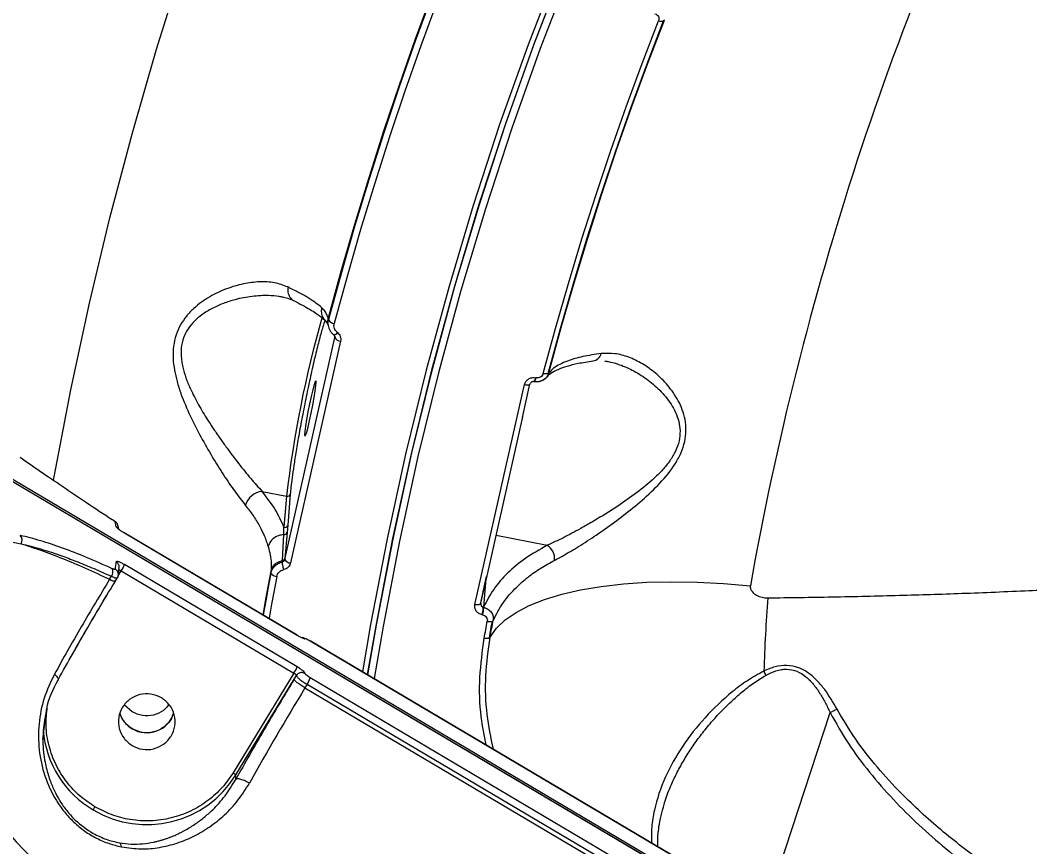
# Model space of a CAD drawing. Header units: millimetres. Extents: x -5609 to 5139, y -3980 to 3221.
# Drawn here: x 1933.6 to 2094, y 399.1 to 530.4 of the extents above; entities that cross this region are included whole.
import ezdxf

# ---------------------------------------------------------------- set-up
doc = ezdxf.new("R2010")
doc.units = ezdxf.units.MM
for name, color, linetype in [('DIKOM_ОБЪЕКТ', 7, 'Continuous'), ('DIKOM_РАЗМЕР_ЗОНА', 7, 'Continuous'), ('DIKOM_РАЗМЕР_ОБЪЕКТА', 7, 'Continuous')]:
    doc.layers.add(name, color=color, linetype=linetype)
doc.styles.add('style1', font='arial.ttf', dxfattribs={"width": 0.8})
doc.dimstyles.new('1-50', dxfattribs={"dimtxt": 300, "dimasz": 200, "dimexe": 100, "dimexo": 0, "dimgap": 100, "dimtad": 1, "dimtxsty": 'style1', "dimcen": 200, "dimclrd": 7, "dimclre": 7, "dimclrt": 7, "dimadec": 1, "dimazin": 2, "dimtfac": 1, "dimtmove": 0, "dimatfit": 2, "dimfxl": 0, "dimlwd": 25, "dimlwe": 18, "dimarcsym": 0})

# ---------------------------------------------------------------- blocks, each defined once
blk = doc.blocks.new('A$Cc336a1e3')
at = {"color": 7, "linetype": 'Continuous', "lineweight": 15}
for p, q in [((4856.13, 1803.27), (4856.01, 1803.16)), ((4802.36, 1755.45), (4802.71, 1754.89)), ((4802.71, 1754.89), (4802.73, 1754.76)), ((4802.77, 1755.72), (4802.74, 1755.85)), ((4803.77, 1752.88), (4803.77, 1752.9)), ((4795.83, 1717.63), (4803.77, 1752.88)), ((4804.69, 1752.29), (4796.76, 1717.07)), ((4835.67, 1746.48), (4835.7, 1746.47)), ((4837.79, 1747.26), (4837.67, 1747.16)), ((4826.03, 1710.49), (4833.89, 1745.39)), ((4833.57, 1740.16), (4834.77, 1745.47)), ((4835.47, 1745.91), (4835.49, 1745.9)), ((5145.92, 1497.55), (4731.05, 1743.04)), ((5145.92, 1497.22), (4731.05, 1742.71)), ((5145.92, 1497.21), (4731.05, 1742.7)), ((4827.97, 1715.04), (4833.66, 1740.28)), ((4792.23, 1728.44), (4796.11, 1727.67)), ((4796.11, 1727.67), (4795.7, 1722.74)), ((4796.7, 1728), (4796.29, 1723.07)), ((4769.45, 1722.43), (4769.36, 1722.95)), ((4795.69, 1721.57), (4795.7, 1722.74)), ((4796.29, 1723.07), (4796.19, 1721.9)), ((4797.77, 1705.62), (4770.34, 1721.85)), ((4770.35, 1721.84), (4797.78, 1705.61)), ((4795.48, 1717.48), (4795.69, 1721.57)), ((4796.19, 1721.9), (4795.84, 1717.8)), ((4795.84, 1717.8), (4795.83, 1717.63)), ((4769.4, 1715.28), (4769.53, 1716.48)), ((4797.79, 1700.58), (4770.36, 1716.81)), ((4795.46, 1717.23), (4795.48, 1717.48)), ((4768.01, 1714.48), (4768.3, 1714.95)), ((4768.95, 1714.21), (4769.31, 1714.8)), ((4769.39, 1715.11), (4769.4, 1715.28)), ((4769.85, 1715.8), (4797.27, 1699.57)), ((4793.65, 1715.77), (4793.63, 1715.45)), ((4826.9, 1710.54), (4827.89, 1714.92)), ((4826.95, 1710.61), (4826.99, 1710.67)), ((4827.37, 1710.04), (4827.39, 1710.04)), ((4827.22, 1708.84), (4827.19, 1708.84)), ((4828.94, 1707.95), (4828.82, 1707.85)), ((4797.77, 1705.62), (4797.78, 1705.61)), ((4871.01, 1662.61), (4799.86, 1704.71)), ((4799.87, 1704.7), (4871.01, 1662.6)), ((4797.27, 1699.57), (4787.62, 1683.74)), ((4788.05, 1683.4), (4797.31, 1698.59)), ((4797.31, 1698.59), (4797.67, 1699.19)), ((4871.03, 1656.7), (4799.88, 1698.8)), ((4799.37, 1697.79), (4799.03, 1697.23)), ((4799.03, 1697.23), (4870.17, 1655.14)), ((4870.51, 1655.69), (4799.37, 1697.79)), ((4771.57, 1693.42), (4770.37, 1694.49)), ((4757.41, 1689.02), (4757.93, 1693.24)), ((4874.34, 1668.57), (4882.44, 1693.32)), ((4788.05, 1682.7), (4788.05, 1683.4))]:
    blk.add_line(p, q, dxfattribs=at)
at = {"color": 8, "linetype": 'Continuous', "lineweight": 15}
for p, q in [((4803.77, 1752.9), (4803.72, 1753.17)), ((4846.66, 1749.14), (4847.01, 1749.1)), ((4770.35, 1721.84), (4770.34, 1721.85)), ((4829.42, 1721.47), (4837.53, 1719.87)), ((4769.38, 1715.04), (4769.85, 1715.8)), ((4826.99, 1710.67), (4827.97, 1715.04)), ((4827.73, 1713.99), (4827.37, 1710.04)), ((4799.87, 1704.7), (4799.86, 1704.71))]:
    blk.add_line(p, q, dxfattribs=at)
at = {"color": 8, "linetype": 'Continuous', "lineweight": 15, "flags": 128}
for points in [[(4888.48, 1904.28), (4881.34, 1893.52), (4874.47, 1882.53), (4867.89, 1871.3), (4861.58, 1859.84), (4855.57, 1848.16), (4849.85, 1836.26), (4844.42, 1824.16), (4839.3, 1811.86), (4834.48, 1799.37), (4829.96, 1786.7), (4825.76, 1773.85), (4821.86, 1760.84), (4818.28, 1747.67), (4815.02, 1734.36), (4812.08, 1720.9), (4809.46, 1707.32), (4808.16, 1699.8)], [(4889.28, 1904.15), (4882.14, 1893.41), (4875.28, 1882.42), (4868.7, 1871.2), (4862.4, 1859.75), (4856.39, 1848.08), (4850.68, 1836.19), (4845.26, 1824.1), (4840.14, 1811.81), (4835.32, 1799.33), (4830.81, 1786.67), (4826.61, 1773.84), (4822.71, 1760.84), (4819.14, 1747.68), (4815.88, 1734.38), (4812.94, 1720.94), (4810.32, 1707.36), (4808.93, 1699.34)], [(4890.22, 1903.37), (4883.1, 1892.65), (4876.25, 1881.69), (4869.69, 1870.49), (4863.4, 1859.06), (4857.41, 1847.42), (4851.7, 1835.56), (4846.3, 1823.49), (4841.19, 1811.23), (4836.38, 1798.77), (4831.88, 1786.14), (4827.69, 1773.33), (4823.8, 1760.36), (4820.24, 1747.24), (4816.98, 1733.96), (4814.05, 1720.55), (4811.44, 1707), (4810, 1698.71)], [(4759.09, 1730.17), (4759.19, 1730.75), (4761.85, 1744.59), (4764.81, 1758.31), (4768.06, 1771.9), (4771.62, 1785.36), (4775.46, 1798.67), (4779.6, 1811.83), (4784.03, 1824.84), (4788.74, 1837.67), (4793.75, 1850.34), (4799.03, 1862.83), (4804.59, 1875.13), (4810.43, 1887.24), (4816.54, 1899.15)], [(4803.77, 1753.03), (4803.77, 1752.97), (4803.77, 1752.9)], [(4792.38, 1708.81), (4792.43, 1709.11), (4792.83, 1711.34), (4793.24, 1713.56), (4793.65, 1715.77)], [(4793.63, 1715.45), (4793.21, 1713.24), (4792.81, 1711.04), (4792.41, 1708.83), (4792.41, 1708.79)], [(4794.56, 1714.92), (4794.15, 1712.72), (4793.74, 1710.52), (4793.35, 1708.32), (4793.34, 1708.25)]]:
    blk.add_lwpolyline(points, dxfattribs=at)
at = {"color": 7, "linetype": 'Continuous', "lineweight": 15, "flags": 128}
for points in [[(4809.04, 1699.28), (4810.46, 1707.52), (4813.08, 1721.1), (4816.02, 1734.55), (4819.28, 1747.85), (4822.86, 1761.01), (4826.75, 1774.01), (4830.95, 1786.85), (4835.46, 1799.51), (4840.28, 1812), (4845.4, 1824.29), (4850.82, 1836.38), (4856.54, 1848.27), (4862.55, 1859.95), (4868.85, 1871.4), (4875.43, 1882.62), (4882.29, 1893.61), (4889.32, 1904.19)], [(4802.74, 1755.85), (4804.8, 1763.39), (4806.96, 1770.87), (4809.22, 1778.31), (4811.58, 1785.69), (4814.04, 1793.02), (4816.59, 1800.29), (4819.25, 1807.51), (4822, 1814.67)], [(4821.93, 1814.24), (4819.19, 1807.12), (4816.55, 1799.94), (4814.01, 1792.7), (4811.56, 1785.41), (4809.21, 1778.06), (4806.97, 1770.67), (4804.82, 1763.22), (4802.77, 1755.72)], [(4822.8, 1813.5), (4820.07, 1806.39), (4817.43, 1799.22), (4814.89, 1792), (4812.45, 1784.73), (4810.11, 1777.4), (4807.87, 1770.02), (4805.72, 1762.58), (4803.68, 1755.1)], [(4836.86, 1747.14), (4838.82, 1754.32), (4840.88, 1761.46), (4843.03, 1768.55), (4845.28, 1775.58), (4847.62, 1782.57), (4850.06, 1789.5), (4852.59, 1796.37), (4855.21, 1803.19)], [(4837.67, 1747.16), (4839.63, 1754.33), (4841.68, 1761.46), (4843.83, 1768.54), (4846.08, 1775.58), (4848.42, 1782.55), (4850.86, 1789.48), (4853.39, 1796.35), (4856.01, 1803.16)], [(4837.79, 1747.26), (4839.75, 1754.44), (4841.81, 1761.57), (4843.96, 1768.65), (4846.2, 1775.68), (4848.54, 1782.66), (4850.98, 1789.59), (4853.51, 1796.46), (4856.13, 1803.27)], [(4803.6, 1753.3), (4803.63, 1753.28), (4803.64, 1753.27)], [(4799.78, 1739.68), (4800.04, 1740.88), (4800.29, 1742.14), (4800.51, 1743.35), (4800.68, 1744.42), (4800.78, 1745.27), (4800.82, 1745.82), (4800.77, 1746.02), (4800.66, 1745.87), (4800.49, 1745.38), (4800.27, 1744.57), (4800.01, 1743.53), (4799.75, 1742.34), (4799.5, 1741.08), (4799.29, 1739.87), (4799.12, 1738.79), (4799.01, 1737.95), (4798.98, 1737.4), (4799.02, 1737.2), (4799.13, 1737.35), (4799.31, 1737.84), (4799.53, 1738.64), (4799.78, 1739.68)], [(4770.34, 1721.85), (4770.33, 1721.85), (4770.33, 1721.85)], [(4828.45, 1705.28), (4829.46, 1706.69), (4830.85, 1708.01), (4832.59, 1709.22), (4834.67, 1710.31), (4837.09, 1711.28), (4839.81, 1712.11), (4842.82, 1712.8), (4846.1, 1713.35), (4849.62, 1713.75), (4853.35, 1714), (4857.26, 1714.09), (4861.32, 1714.03), (4865.51, 1713.82), (4869.78, 1713.45)], [(4827.51, 1705.13), (4827.57, 1705.46), (4827.63, 1705.8), (4827.69, 1706.13), (4827.75, 1706.47), (4827.81, 1706.8), (4827.88, 1707.13), (4827.94, 1707.47), (4828, 1707.8)], [(4828.33, 1705.18), (4828.39, 1705.51), (4828.45, 1705.85), (4828.51, 1706.18), (4828.57, 1706.51), (4828.63, 1706.85), (4828.69, 1707.18), (4828.76, 1707.51), (4828.82, 1707.85)], [(4828.45, 1705.28), (4828.51, 1705.61), (4828.57, 1705.95), (4828.63, 1706.28), (4828.69, 1706.61), (4828.75, 1706.95), (4828.81, 1707.28), (4828.88, 1707.61), (4828.94, 1707.95)], [(4799.86, 1704.71), (4799.86, 1704.71), (4799.85, 1704.71)], [(4759.24, 1699.4), (4759.41, 1699.25), (4759.56, 1699.09), (4759.68, 1698.95), (4759.76, 1698.81), (4759.81, 1698.68), (4759.83, 1698.57), (4759.82, 1698.47), (4759.76, 1698.39)]]:
    blk.add_lwpolyline(points, dxfattribs=at)
at = {"color": 7, "linetype": 'Continuous', "lineweight": 15}
for centre, radius, start, end in [((5359.51, 1626.26), 497.43, 153.8371, 169.9056), ((4855.65, 1804.33), 1.22, 248.7057, 286.9845), ((4803.75, 1756.19), 1.09, 205.5586, 266.2808), ((4804.72, 1753.36), 1.06, 206.7044, 268.5486), ((4792.57, 1725.3), 3.15, 96.1386, 162.7338), ((4796.23, 1728.15), 0.491, 255.7353, 342.5258), ((4757.47, 1721.19), 11.68, 8.0046, 11.7893), ((4768.4, 1722.73), 0.986, 5.2435, 59.4883), ((4795.82, 1723.22), 0.498, 256.1728, 337.5216), ((4795.96, 1723.14), 0.342, 341.0148, 347.1201), ((4753.02, 1720.68), 1.09, 328.5836, 44.4548), ((4795.74, 1722.04), 0.476, 263.7101, 342.5679), ((4784.68, 1701.35), 42.54, 153.0618, 232.322), ((4836.13, 1717.7), 2.57, 355.4651, 57.2277), ((4795.4, 1717.93), 0.455, 279.6167, 344.523), ((4796.78, 1718.17), 1.1, 209.5713, 268.525), ((4767.34, 1715.66), 1.2, 323.2825, 24.8427), ((4725.53, 1721.35), 43.71, 353.0712, 354.6358), ((4765.89, 1718.45), 4.76, 326.19, 339.8772), ((4794.55, 1715.99), 1.07, 210.5208, 270.5094), ((5142.46, 1691.29), 270.67, 175.7121, 178.1768), ((4828.32, 1709.34), 1.58, 258.2925, 288.4781), ((4798.52, 1704.2), 1, 59.4159, 87.0122), ((4828.23, 1705.42), 0.258, 291.8242, 326.9262), ((4793.32, 1702.22), 4.76, 326.19, 339.8772), ((4795.38, 1700.46), 4.8, 326.2248, 339.7864), ((4854.84, 1691.77), 18.93, 23.1664, 25.4443), ((5172.56, 1469.31), 437.57, 148.6091, 150.9035), ((4773.83, 1694.57), 4.44, 199.47, 239.5037), ((4773.9, 1694.61), 4.51, 239.0595, 342.2385), ((4773.9, 1692.14), 16.63, 239.3049, 328.297), ((4778.58, 1702.26), 41, 221.8765, 239.4365)]:
    blk.add_arc(centre, radius, start, end, dxfattribs=at)
at = {"color": 8, "linetype": 'Continuous', "lineweight": 15}
for centre, radius, start, end in [((4970.85, 1707.74), 175.87, 164.0261, 173.4925), ((4803.29, 1754.31), 1.1, 288.6135, 324.5162), ((4844.53, 1750.76), 1.62, 279.0691, 344.3095), ((4834.62, 1746.53), 1.05, 323.693, 357.3235), ((4834.65, 1746.52), 1.05, 323.693, 357.3235), ((4768.43, 1715.24), 0.972, 2.4679, 59.9735), ((4768.82, 1715.49), 1.29, 231.4008, 275.7671), ((4773.6, 1691.82), 16.2, 184.7712, 239.6087)]:
    blk.add_arc(centre, radius, start, end, dxfattribs=at)
at = {"color": 7, "linetype": 'Continuous', "lineweight": 15}
for points, knots in [([(4854.63, 1804.29), (4854.74, 1804.24), (4854.97, 1804.14), (4855.2, 1803.86), (4855.3, 1803.52), (4855.24, 1803.3), (4855.21, 1803.19)], [0, 0, 0, 0, 0.250486, 0.500778, 0.750763, 1, 1, 1, 1]), ([(4796.31, 1760.9), (4795.62, 1761.16), (4794.25, 1761.67), (4791.83, 1761.78), (4789.26, 1761.46), (4786.57, 1760.68), (4783.87, 1759.43), (4781.71, 1757.89), (4780.2, 1756.31), (4779.23, 1754.9), (4778.51, 1753.31), (4778.11, 1751.51), (4778.04, 1749.61), (4778.27, 1747.71), (4778.71, 1745.82), (4779.5, 1743.37), (4780.77, 1740.4), (4782.49, 1737.06), (4784.29, 1733.92), (4786.11, 1731.02), (4787.9, 1728.37), (4789.01, 1726.95), (4789.56, 1726.24)], [0, 0, 0, 0, 0.061031, 0.122058, 0.183994, 0.245964, 0.308727, 0.372018, 0.405257, 0.43616, 0.468588, 0.501069, 0.533246, 0.565712, 0.59636, 0.629328, 0.692103, 0.754281, 0.816247, 0.877523, 0.938936, 1, 1, 1, 1]), ([(4801.72, 1757.59), (4801.41, 1757.86), (4800.82, 1758.36), (4799.56, 1759.19), (4798.11, 1760.02), (4796.9, 1760.61), (4796.31, 1760.9)], [0, 0, 0, 0, 0.264902, 0.499062, 0.757734, 1, 1, 1, 1]), ([(4795.62, 1759.27), (4795.93, 1759.2), (4796.53, 1759.06), (4797.03, 1758.84), (4797.27, 1758.73)], [0, 0, 0, 0, 0.499258, 1, 1, 1, 1]), ([(4797.27, 1758.73), (4798.18, 1758.25), (4799.87, 1757.37), (4801.48, 1756.27), (4802.07, 1755.73), (4802.33, 1755.48)], [0, 0, 0, 0, 0.39088, 0.724917, 1, 1, 1, 1]), ([(4802.74, 1755.85), (4802.7, 1756.02), (4802.6, 1756.36), (4802.27, 1756.99), (4801.9, 1757.39), (4801.72, 1757.59)], [0, 0, 0, 0, 0.327826, 0.671603, 1, 1, 1, 1]), ([(4872.55, 1711.53), (4875.96, 1711.57), (4882.96, 1711.66), (4893.23, 1711.91), (4903.65, 1712.24), (4913.52, 1712.65), (4923.82, 1713.16), (4933.89, 1713.76), (4944.23, 1714.47), (4953.5, 1715.2), (4961.83, 1715.92), (4969.16, 1716.61), (4976.3, 1717.34), (4983.36, 1718.11), (4990.48, 1718.95), (4997.88, 1719.87), (5005.61, 1720.91), (5013.66, 1722.06), (5021.49, 1723.26), (5031.39, 1724.88), (5043.08, 1726.97), (5056.45, 1729.62), (5069.31, 1732.46), (5081.7, 1735.47), (5094.59, 1738.94), (5107.77, 1742.9), (5120.97, 1747.39), (5133.25, 1752.09), (5140.58, 1755.4), (5144.23, 1757.05)], [0, 0, 0, 0, 0.030637, 0.062753, 0.092643, 0.125147, 0.152796, 0.18737, 0.218475, 0.249607, 0.274967, 0.297883, 0.320133, 0.344341, 0.367093, 0.39061, 0.418357, 0.445415, 0.473261, 0.5, 0.550099, 0.599907, 0.649621, 0.699396, 0.749371, 0.812175, 0.874747, 0.937631, 1, 1, 1, 1]), ([(4802.72, 1754.79), (4802.76, 1754.64), (4802.82, 1754.34), (4803.02, 1753.94), (4803.29, 1753.57), (4803.52, 1753.37), (4803.64, 1753.27)], [0, 0, 0, 0, 0.252571, 0.503022, 0.752799, 1, 1, 1, 1]), ([(4804.18, 1753.68), (4804.08, 1753.77), (4803.87, 1753.96), (4803.69, 1754.32), (4803.61, 1754.71), (4803.66, 1754.97), (4803.68, 1755.1)], [0, 0, 0, 0, 0.249829, 0.499681, 0.74953, 1, 1, 1, 1]), ([(4803.64, 1753.27), (4803.68, 1753.23), (4803.76, 1753.14), (4803.77, 1753.06), (4803.78, 1753.02)], [0, 0, 0, 0, 0.489296, 1, 1, 1, 1]), ([(4804.18, 1753.68), (4804.28, 1753.58), (4804.48, 1753.4), (4804.66, 1753.05), (4804.75, 1752.67), (4804.71, 1752.42), (4804.69, 1752.29)], [0, 0, 0, 0, 0.249732, 0.499733, 0.749731, 1, 1, 1, 1]), ([(4846.09, 1750.33), (4845.09, 1750.18), (4843.04, 1749.87), (4840.95, 1749.26), (4839.48, 1748.61), (4838.46, 1747.99), (4838.02, 1747.51), (4837.79, 1747.26)], [0, 0, 0, 0, 0.245041, 0.499065, 0.660423, 0.827402, 1, 1, 1, 1]), ([(4838.7, 1717.5), (4839.51, 1717.94), (4841.14, 1718.83), (4843.87, 1720.54), (4846.71, 1722.46), (4849.66, 1724.62), (4852.61, 1727), (4855.47, 1729.68), (4857.37, 1732), (4858.36, 1733.7), (4858.93, 1734.87), (4859.41, 1736.35), (4859.62, 1738.14), (4859.46, 1739.85), (4859, 1741.43), (4858.14, 1743.31), (4856.72, 1745.33), (4854.75, 1747.27), (4852.64, 1748.77), (4850.46, 1749.82), (4848.26, 1750.42), (4846.81, 1750.36), (4846.09, 1750.33)], [0, 0, 0, 0, 0.061684, 0.123294, 0.185446, 0.247397, 0.309955, 0.372872, 0.436185, 0.452882, 0.469036, 0.500338, 0.531602, 0.5644, 0.596087, 0.627824, 0.690398, 0.752903, 0.814686, 0.876292, 0.938244, 1, 1, 1, 1]), ([(4837.46, 1746.61), (4837.64, 1746.8), (4838.03, 1747.22), (4839.15, 1747.82), (4840.66, 1748.35), (4842.43, 1748.81), (4843.98, 1749.04), (4844.79, 1749.17)], [0, 0, 0, 0, 0.201775, 0.43635, 0.609376, 0.796712, 1, 1, 1, 1]), ([(4847.01, 1749.1), (4847.06, 1749.09), (4847.11, 1749.09), (4847.16, 1749.08), (4847.17, 1749.07)], [0, 0, 0, 0, 0.897049, 1, 1, 1, 1]), ([(4833.89, 1745.39), (4833.95, 1745.57), (4834.08, 1745.91), (4834.52, 1746.3), (4834.98, 1746.48), (4835.38, 1746.52), (4835.57, 1746.49), (4835.67, 1746.48)], [0, 0, 0, 0, 0.249634, 0.499129, 0.748862, 0.874493, 1, 1, 1, 1]), ([(4835.5, 1745.9), (4835.68, 1745.88), (4836.04, 1745.84), (4836.59, 1745.96), (4837.1, 1746.21), (4837.35, 1746.49), (4837.48, 1746.63)], [0, 0, 0, 0, 0.242021, 0.489698, 0.743788, 1, 1, 1, 1]), ([(4836.86, 1747.14), (4836.82, 1747.03), (4836.73, 1746.81), (4836.44, 1746.57), (4836.08, 1746.44), (4835.82, 1746.46), (4835.7, 1746.47)], [0, 0, 0, 0, 0.249828, 0.4997, 0.749808, 1, 1, 1, 1]), ([(4837.67, 1747.16), (4837.62, 1747.14), (4837.53, 1747.1), (4837.32, 1747.09), (4837.1, 1747.1), (4836.94, 1747.13), (4836.86, 1747.14)], [0, 0, 0, 0, 0.254318, 0.511188, 0.762284, 1, 1, 1, 1]), ([(4833.89, 1745.39), (4834.01, 1745.38), (4834.26, 1745.34), (4834.58, 1745.37), (4834.81, 1745.46), (4834.84, 1745.56), (4834.86, 1745.61)], [0, 0, 0, 0, 0.240527, 0.500028, 0.759454, 1, 1, 1, 1]), ([(4834.83, 1745.53), (4834.85, 1745.58), (4834.88, 1745.7), (4835.01, 1745.81), (4835.13, 1745.88), (4835.24, 1745.91), (4835.36, 1745.92), (4835.43, 1745.91), (4835.47, 1745.91)], [0, 0, 0, 0, 0.253382, 0.504089, 0.628349, 0.752395, 0.875961, 1, 1, 1, 1]), ([(4753.77, 1733.86), (4754.83, 1733.13), (4756.95, 1731.67), (4760.52, 1729.23), (4764.31, 1726.67), (4767.04, 1724.87), (4768.41, 1723.97)], [0, 0, 0, 0, 0.251733, 0.501318, 0.749817, 1, 1, 1, 1]), ([(4795.7, 1722.74), (4795.29, 1723.69), (4794.44, 1725.58), (4792.97, 1727.48), (4792.23, 1728.44)], [0, 0, 0, 0, 0.49865, 1, 1, 1, 1]), ([(4789.56, 1726.24), (4789.97, 1725.71), (4790.82, 1724.62), (4791.8, 1723.01), (4792.64, 1721.34), (4792.99, 1720.26), (4793.18, 1719.66)], [0, 0, 0, 0, 0.240303, 0.500626, 0.728488, 1, 1, 1, 1]), ([(4768.41, 1723.97), (4768.47, 1723.92), (4768.61, 1723.83), (4768.77, 1723.71), (4768.87, 1723.62), (4768.89, 1723.59), (4768.9, 1723.58)], [0, 0, 0, 0, 0.249329, 0.499209, 0.74942, 1, 1, 1, 1]), ([(4769.12, 1723.38), (4769.09, 1723.41), (4768.94, 1723.61), (4768.68, 1723.78), (4768.47, 1723.92)], [0, 0, 0, 0, 0.17247, 1, 1, 1, 1]), ([(4769.03, 1722.82), (4769.06, 1722.78), (4769.1, 1722.7), (4769.41, 1722.45), (4769.84, 1722.15), (4770.18, 1721.94), (4770.35, 1721.84)], [0, 0, 0, 0, 0.250532, 0.500249, 0.750048, 1, 1, 1, 1]), ([(4746.75, 1720.62), (4747.76, 1720.72), (4749.78, 1720.92), (4752.56, 1720.39), (4753.95, 1720.12)], [0, 0, 0, 0, 0.500002, 1, 1, 1, 1]), ([(4768.42, 1716.16), (4767.05, 1716.77), (4764.31, 1717.99), (4760.51, 1719.46), (4756.96, 1720.66), (4754.85, 1721.18), (4753.8, 1721.45)], [0, 0, 0, 0, 0.25174, 0.501318, 0.749828, 1, 1, 1, 1]), ([(4795.69, 1721.57), (4795.4, 1721.53), (4794.81, 1721.45), (4794.03, 1721), (4793.43, 1720.38), (4793.27, 1719.9), (4793.18, 1719.66)], [0, 0, 0, 0, 0.248068, 0.508035, 0.763654, 1, 1, 1, 1]), ([(4753.95, 1720.12), (4754.97, 1719.79), (4757, 1719.14), (4760.46, 1717.82), (4764.11, 1716.29), (4766.72, 1715.08), (4768.01, 1714.48)], [0, 0, 0, 0, 0.255952, 0.507936, 0.755959, 1, 1, 1, 1]), ([(4753.95, 1720.12), (4754.96, 1719.87), (4757.02, 1719.36), (4760.1, 1718.32), (4762.96, 1717.24), (4765.54, 1716.18), (4767.37, 1715.36), (4768.3, 1714.95)], [0, 0, 0, 0, 0.244476, 0.498626, 0.659752, 0.826874, 1, 1, 1, 1]), ([(4793.18, 1719.66), (4793.3, 1719.22), (4793.54, 1718.31), (4793.7, 1717.05), (4793.67, 1716.19), (4793.65, 1715.77)], [0, 0, 0, 0, 0.332985, 0.677099, 1, 1, 1, 1]), ([(4837.53, 1719.87), (4836.34, 1719.2), (4833.98, 1717.88), (4831.17, 1715.51), (4828.87, 1712.92), (4827.89, 1711), (4827.39, 1710.04)], [0, 0, 0, 0, 0.25039, 0.499207, 0.749695, 1, 1, 1, 1]), ([(4795.83, 1717.63), (4795.81, 1717.58), (4795.79, 1717.48), (4795.7, 1717.37), (4795.59, 1717.27), (4795.5, 1717.24), (4795.46, 1717.23)], [0, 0, 0, 0, 0.256152, 0.508548, 0.756009, 1, 1, 1, 1]), ([(4768.92, 1716.08), (4768.91, 1716.06), (4768.89, 1716.03), (4768.79, 1716.04), (4768.63, 1716.08), (4768.49, 1716.13), (4768.42, 1716.16)], [0, 0, 0, 0, 0.249675, 0.499663, 0.749804, 1, 1, 1, 1]), ([(4770.36, 1716.81), (4770.19, 1716.91), (4769.85, 1717.1), (4769.42, 1717.28), (4769.11, 1717.35), (4769.07, 1717.3), (4769.05, 1717.27)], [0, 0, 0, 0, 0.250483, 0.500191, 0.750007, 1, 1, 1, 1]), ([(4793.63, 1715.45), (4793.69, 1715.65), (4793.81, 1716.07), (4794.23, 1716.6), (4794.78, 1717.02), (4795.23, 1717.16), (4795.46, 1717.23)], [0, 0, 0, 0, 0.248944, 0.498553, 0.748738, 1, 1, 1, 1]), ([(4793.65, 1715.77), (4793.71, 1715.97), (4793.83, 1716.36), (4794.24, 1716.88), (4794.8, 1717.28), (4795.25, 1717.41), (4795.48, 1717.48)], [0, 0, 0, 0, 0.241491, 0.495443, 0.751798, 1, 1, 1, 1]), ([(4794.56, 1714.92), (4794.59, 1715.05), (4794.67, 1715.31), (4794.92, 1715.63), (4795.25, 1715.89), (4795.53, 1715.97), (4795.66, 1716.01)], [0, 0, 0, 0, 0.249329, 0.499005, 0.74909, 1, 1, 1, 1]), ([(4795.66, 1716.01), (4795.63, 1716.12), (4795.58, 1716.35), (4795.51, 1716.71), (4795.46, 1717.02), (4795.46, 1717.16), (4795.46, 1717.23)], [0, 0, 0, 0, 0.241777, 0.500007, 0.758234, 1, 1, 1, 1]), ([(4796.76, 1717.07), (4796.72, 1716.94), (4796.64, 1716.69), (4796.39, 1716.38), (4796.06, 1716.14), (4795.79, 1716.05), (4795.66, 1716.01)], [0, 0, 0, 0, 0.24925, 0.499021, 0.749233, 1, 1, 1, 1]), ([(4828.94, 1707.95), (4829.43, 1708.9), (4830.39, 1710.77), (4832.37, 1713.03), (4834.42, 1714.83), (4836.43, 1716.26), (4837.95, 1717.09), (4838.7, 1717.5)], [0, 0, 0, 0, 0.256709, 0.500787, 0.671194, 0.837591, 1, 1, 1, 1]), ([(4768.01, 1714.48), (4767.25, 1713.23), (4765.74, 1710.73), (4763.49, 1706.91), (4761.3, 1703.11), (4759.93, 1700.64), (4759.24, 1699.4)], [0, 0, 0, 0, 0.249738, 0.498121, 0.74868, 1, 1, 1, 1]), ([(4769.23, 1714.69), (4769.27, 1714.75), (4769.35, 1714.88), (4769.38, 1715.04), (4769.39, 1715.11)], [0, 0, 0, 0, 0.491804, 1, 1, 1, 1]), ([(4769.85, 1715.8), (4769.79, 1715.83), (4769.71, 1715.88), (4769.6, 1715.92), (4769.51, 1715.95), (4769.45, 1715.96), (4769.4, 1715.95), (4769.39, 1715.93), (4769.39, 1715.92)], [0, 0, 0, 0, 0.244365, 0.370915, 0.500117, 0.719876, 0.852546, 1, 1, 1, 1]), ([(4759.82, 1698.49), (4760.6, 1699.9), (4762.12, 1702.64), (4764.47, 1706.73), (4766.73, 1710.57), (4768.21, 1713.01), (4768.93, 1714.19)], [0, 0, 0, 0, 0.274748, 0.532835, 0.773467, 1, 1, 1, 1]), ([(4869.78, 1713.45), (4869.77, 1713.37), (4869.76, 1713.19), (4869.84, 1712.87), (4870.12, 1712.38), (4870.74, 1711.9), (4871.62, 1711.57), (4872.24, 1711.54), (4872.55, 1711.53)], [0, 0, 0, 0, 0.068278, 0.141355, 0.274545, 0.524824, 0.762964, 1, 1, 1, 1]), ([(4827.19, 1708.84), (4827.1, 1708.86), (4826.91, 1708.91), (4826.56, 1709.08), (4826.21, 1709.41), (4825.97, 1709.94), (4826.01, 1710.3), (4826.03, 1710.49)], [0, 0, 0, 0, 0.125436, 0.251131, 0.500833, 0.750379, 1, 1, 1, 1]), ([(4826.99, 1710.67), (4826.98, 1710.6), (4826.96, 1710.46), (4827.02, 1710.29), (4827.1, 1710.18), (4827.18, 1710.11), (4827.27, 1710.06), (4827.33, 1710.05), (4827.37, 1710.04)], [0, 0, 0, 0, 0.249822, 0.499171, 0.627592, 0.749152, 0.874777, 1, 1, 1, 1]), ([(4827.19, 1708.84), (4827.22, 1708.95), (4827.26, 1709.17), (4827.32, 1709.51), (4827.36, 1709.83), (4827.36, 1709.97), (4827.37, 1710.04)], [0, 0, 0, 0, 0.242345, 0.500022, 0.757661, 1, 1, 1, 1]), ([(4827.39, 1710.04), (4827.39, 1709.97), (4827.38, 1709.83), (4827.34, 1709.51), (4827.29, 1709.16), (4827.24, 1708.94), (4827.22, 1708.84)], [0, 0, 0, 0, 0.242328, 0.500023, 0.757678, 1, 1, 1, 1]), ([(4827.39, 1710.04), (4827.63, 1709.96), (4828.11, 1709.79), (4828.65, 1709.27), (4828.97, 1708.63), (4828.95, 1708.17), (4828.94, 1707.95)], [0, 0, 0, 0, 0.248655, 0.499361, 0.750718, 1, 1, 1, 1]), ([(4827.22, 1708.84), (4827.34, 1708.8), (4827.58, 1708.73), (4827.86, 1708.48), (4828.02, 1708.15), (4828.01, 1707.92), (4828, 1707.8)], [0, 0, 0, 0, 0.250595, 0.500732, 0.750757, 1, 1, 1, 1]), ([(4797.78, 1705.61), (4797.95, 1705.51), (4798.28, 1705.32), (4798.7, 1705.12), (4798.99, 1705.01), (4799.02, 1705.05), (4799.03, 1705.06)], [0, 0, 0, 0, 0.250565, 0.500256, 0.750064, 1, 1, 1, 1]), ([(4799.03, 1705.06), (4799.04, 1705.07), (4799.06, 1705.1), (4799.26, 1705.02), (4799.53, 1704.89), (4799.76, 1704.76), (4799.87, 1704.7)], [0, 0, 0, 0, 0.250294, 0.500268, 0.749756, 1, 1, 1, 1]), ([(4827.51, 1705.13), (4827.59, 1705.12), (4827.75, 1705.1), (4827.98, 1705.1), (4828.19, 1705.13), (4828.28, 1705.16), (4828.33, 1705.18)], [0, 0, 0, 0, 0.245979, 0.499914, 0.754082, 1, 1, 1, 1]), ([(4799.05, 1699.51), (4799.03, 1699.57), (4799, 1699.67), (4798.71, 1699.95), (4798.29, 1700.27), (4797.96, 1700.48), (4797.79, 1700.58)], [0, 0, 0, 0, 0.250588, 0.500301, 0.750025, 1, 1, 1, 1]), ([(4883.55, 1693.87), (4882.93, 1694.93), (4882, 1696.51), (4880.44, 1698.38), (4879.08, 1699.62), (4877.46, 1700.53), (4875.59, 1700.89), (4873.68, 1700.64), (4872.51, 1700.15), (4871.93, 1699.9)], [0, 0, 0, 0, 0.245463, 0.368946, 0.493689, 0.619578, 0.746354, 0.873408, 1, 1, 1, 1]), ([(4872.24, 1699.21), (4872.76, 1699.48), (4873.56, 1699.88), (4874.69, 1700.15), (4875.82, 1700.25), (4877.21, 1699.96), (4878.64, 1699.05), (4879.81, 1697.83), (4880.81, 1696.42), (4881.68, 1694.91), (4882.19, 1693.85), (4882.45, 1693.32)], [0, 0, 0, 0, 0.126115, 0.190001, 0.249731, 0.371164, 0.493914, 0.618802, 0.744877, 0.871816, 1, 1, 1, 1]), ([(4759.24, 1699.4), (4758.64, 1698.15), (4757.45, 1695.65), (4756.67, 1691.55), (4756.68, 1687.37), (4757.57, 1683.22), (4759.08, 1679.93), (4760.78, 1677.52), (4762.3, 1675.87), (4764.03, 1674.44), (4765.93, 1673.3), (4767.9, 1672.46), (4769.24, 1672.14), (4769.9, 1671.99)], [0, 0, 0, 0, 0.123907, 0.248054, 0.371609, 0.496021, 0.620563, 0.683269, 0.746424, 0.809428, 0.872814, 0.93637, 1, 1, 1, 1]), ([(4757.93, 1693.24), (4757.96, 1693.47), (4758.16, 1695.32), (4759.05, 1697.01), (4759.82, 1698.49)], [0, 0, 0, 0, 0.121692, 1, 1, 1, 1]), ([(4797.31, 1698.59), (4796.52, 1697.28), (4794.92, 1694.65), (4792.56, 1690.63), (4790.24, 1686.62), (4788.78, 1684), (4788.05, 1682.7)], [0, 0, 0, 0, 0.249234, 0.500004, 0.750768, 1, 1, 1, 1]), ([(4797.67, 1699.19), (4797.67, 1699.2), (4797.67, 1699.22), (4797.64, 1699.27), (4797.59, 1699.34), (4797.51, 1699.41), (4797.41, 1699.48), (4797.33, 1699.54), (4797.27, 1699.57)], [0, 0, 0, 0, 0.147488, 0.280295, 0.500296, 0.629268, 0.755729, 1, 1, 1, 1]), ([(4799.03, 1697.23), (4798.81, 1697.37), (4798.36, 1697.65), (4797.79, 1698.06), (4797.39, 1698.41), (4797.34, 1698.53), (4797.31, 1698.59)], [0, 0, 0, 0, 0.250003, 0.500001, 0.749979, 1, 1, 1, 1]), ([(4799.05, 1699.51), (4798.93, 1699.57), (4798.76, 1699.65), (4798.49, 1699.66), (4798.29, 1699.64), (4798.1, 1699.57), (4797.87, 1699.44), (4797.75, 1699.28), (4797.67, 1699.19)], [0, 0, 0, 0, 0.23946, 0.368321, 0.499919, 0.631536, 0.760526, 1, 1, 1, 1]), ([(4797.67, 1699.19), (4797.68, 1699.15), (4797.7, 1699.08), (4797.86, 1698.89), (4798.11, 1698.66), (4798.43, 1698.41), (4798.82, 1698.13), (4799.15, 1697.93), (4799.37, 1697.79)], [0, 0, 0, 0, 0.161817, 0.299282, 0.500423, 0.631576, 0.758741, 1, 1, 1, 1]), ([(4799.88, 1698.8), (4799.77, 1698.87), (4799.55, 1699.01), (4799.27, 1699.23), (4799.08, 1699.41), (4799.06, 1699.48), (4799.05, 1699.51)], [0, 0, 0, 0, 0.249762, 0.499424, 0.749264, 1, 1, 1, 1]), ([(4776.22, 1695.66), (4775.68, 1695.9), (4774.6, 1696.38), (4772.78, 1696.26), (4771.16, 1695.51), (4769.95, 1694.2), (4769.34, 1692.53), (4769.43, 1690.76), (4770.18, 1689.13), (4771.12, 1688.41), (4771.59, 1688.06)], [0, 0, 0, 0, 0.124997, 0.249998, 0.375002, 0.499996, 0.624998, 0.749999, 0.875003, 1, 1, 1, 1]), ([(4771.59, 1688.06), (4772.13, 1687.82), (4773.2, 1687.33), (4775.02, 1687.45), (4776.65, 1688.2), (4777.86, 1689.52), (4778.47, 1691.19), (4778.38, 1692.95), (4777.63, 1694.59), (4776.69, 1695.3), (4776.22, 1695.66)], [0, 0, 0, 0, 0.124996, 0.249997, 0.375, 0.500005, 0.625002, 0.749999, 0.875004, 1, 1, 1, 1]), ([(4777.42, 1694.58), (4777.16, 1694.25), (4776.52, 1693.46), (4775, 1692.82), (4773.19, 1692.69), (4772.11, 1693.18), (4771.57, 1693.42)], [0, 0, 0, 0, 0.194258, 0.462843, 0.731426, 1, 1, 1, 1]), ([(4882.45, 1693.32), (4882.63, 1693.41), (4882.99, 1693.57), (4883.36, 1693.77), (4883.55, 1693.87)], [0, 0, 0, 0, 0.499946, 1, 1, 1, 1]), ([(4936.28, 1653.72), (4932.87, 1655.13), (4926.06, 1657.94), (4916.2, 1663.21), (4907.5, 1668.79), (4900, 1674.57), (4894.39, 1679.69), (4889.92, 1684.57), (4886.41, 1689.02), (4884.51, 1692.25), (4883.55, 1693.87)], [0, 0, 0, 0, 0.166563, 0.332641, 0.499588, 0.625438, 0.751028, 0.834087, 0.916852, 1, 1, 1, 1]), ([(4757.86, 1693.2), (4757.79, 1692.84), (4757.59, 1691.93), (4757.44, 1690.53), (4757.42, 1689.49), (4757.42, 1689.02)], [0, 0, 0, 0, 0.265341, 0.663062, 1, 1, 1, 1]), ([(4771.58, 1690.74), (4771.09, 1691.09), (4770.23, 1691.72), (4769.85, 1692.71), (4769.68, 1693.15)], [0, 0, 0, 0, 0.556946, 1, 1, 1, 1]), ([(4778.12, 1693.25), (4778.02, 1692.91), (4777.75, 1692.01), (4776.62, 1690.89), (4775.02, 1690.13), (4773.2, 1690.01), (4772.12, 1690.5), (4771.58, 1690.74)], [0, 0, 0, 0, 0.132424, 0.349322, 0.566194, 0.783086, 1, 1, 1, 1]), ([(4882.45, 1693.32), (4882.45, 1693.32), (4882.45, 1693.32), (4882.44, 1693.32), (4882.44, 1693.32), (4882.44, 1693.32)], [0, 0, 0, 0, 0.219699, 0.447861, 1, 1, 1, 1]), ([(4882.44, 1693.32), (4883.38, 1691.66), (4885.23, 1688.36), (4888.68, 1683.78), (4892.44, 1679.47), (4896.52, 1675.43), (4900.83, 1671.65), (4906.08, 1667.52), (4912.3, 1663.22), (4919.53, 1658.91), (4926.94, 1655.05), (4932.03, 1652.88), (4934.57, 1651.8)], [0, 0, 0, 0, 0.083534, 0.16603, 0.250485, 0.333307, 0.417364, 0.501882, 0.627001, 0.751297, 0.875446, 1, 1, 1, 1]), ([(4787.62, 1683.74), (4787.07, 1682.94), (4785.94, 1681.3), (4783.64, 1679.24), (4780.9, 1677.56), (4777.8, 1676.46), (4774.54, 1676), (4771.32, 1676.21), (4768.3, 1676.97), (4766.53, 1677.9), (4765.66, 1678.35)], [0, 0, 0, 0, 0.116518, 0.240014, 0.36864, 0.500005, 0.631362, 0.759996, 0.883485, 1, 1, 1, 1]), ([(4769.55, 1672.63), (4770.18, 1672.54), (4771.45, 1672.37), (4773.25, 1672.45), (4774.59, 1672.65), (4775.5, 1672.85), (4776, 1672.98), (4776.5, 1673.13), (4777, 1673.29), (4777.38, 1673.42), (4777.77, 1673.57), (4778.24, 1673.76), (4778.84, 1674.03), (4779.43, 1674.32), (4780.32, 1674.79), (4781.51, 1675.51), (4783, 1676.62), (4784.64, 1678.08), (4786.41, 1680.02), (4787.5, 1681.81), (4788.05, 1682.7)], [0, 0, 0, 0, 0.082672, 0.165589, 0.249914, 0.273575, 0.299128, 0.323559, 0.347736, 0.374942, 0.381398, 0.407264, 0.446258, 0.4752, 0.499312, 0.586542, 0.668103, 0.749279, 0.874209, 1, 1, 1, 1]), ([(4787.62, 1683.74), (4787.67, 1683.71), (4787.79, 1683.64), (4787.93, 1683.53), (4788.03, 1683.45), (4788.04, 1683.42), (4788.05, 1683.4)], [0, 0, 0, 0, 0.249985, 0.499923, 0.750059, 1, 1, 1, 1]), ([(4790.2, 1682.1), (4789.98, 1682.22), (4789.64, 1682.41), (4789.19, 1682.59), (4788.86, 1682.7), (4788.56, 1682.77), (4788.25, 1682.8), (4788.13, 1682.74), (4788.05, 1682.7)], [0, 0, 0, 0, 0.239455, 0.368332, 0.499998, 0.63159, 0.76048, 1, 1, 1, 1]), ([(4769.9, 1671.99), (4770.94, 1671.84), (4773.01, 1671.54), (4775.94, 1671.83), (4778.73, 1672.51), (4781.4, 1673.62), (4783.94, 1675.11), (4786.3, 1677.02), (4788.47, 1679.3), (4789.63, 1681.16), (4790.2, 1682.1)], [0, 0, 0, 0, 0.127435, 0.25379, 0.379462, 0.50378, 0.628545, 0.752226, 0.875805, 1, 1, 1, 1]), ([(4855.11, 1672.02), (4855.1, 1672.27), (4855.04, 1673.44), (4855.29, 1675.85), (4855.88, 1677.98), (4856.22, 1679.18)], [0, 0, 0, 0, 0.103637, 0.492774, 1, 1, 1, 1]), ([(4765.66, 1678.35), (4765.63, 1678.29), (4765.55, 1678.16), (4765.46, 1677.99), (4765.41, 1677.88), (4765.41, 1677.85), (4765.41, 1677.84)], [0, 0, 0, 0, 0.270304, 0.562345, 0.789706, 1, 1, 1, 1]), ([(4765.41, 1674.11), (4766.1, 1673.77), (4767.47, 1673.08), (4768.86, 1672.78), (4769.55, 1672.63)], [0, 0, 0, 0, 0.499594, 1, 1, 1, 1]), ([(4769.9, 1671.99), (4769.86, 1672.13), (4769.78, 1672.42), (4769.63, 1672.56), (4769.55, 1672.63)], [0, 0, 0, 0, 0.500059, 1, 1, 1, 1])]:
    blk.add_open_spline(points, degree=3, knots=knots, dxfattribs=at)
at = {"color": 8, "linetype": 'Continuous', "lineweight": 15}
for points, knots in [([(4796.31, 1760.9), (4796.3, 1760.61), (4796.28, 1760.02), (4796.62, 1759.27), (4796.99, 1758.83), (4797.25, 1758.75), (4797.26, 1758.74)], [0, 0, 0, 0, 0.311866, 0.646283, 0.980703, 1, 1, 1, 1]), ([(4795.57, 1759.26), (4795.37, 1759.31), (4794.63, 1759.47), (4792.99, 1759.57), (4790.65, 1759.47), (4788.22, 1759), (4786.09, 1758.33), (4784.3, 1757.54), (4782.74, 1756.59), (4781.44, 1755.5), (4780.44, 1754.3), (4779.69, 1752.87), (4779.33, 1751.23), (4779.35, 1749.78), (4779.52, 1748.62), (4779.79, 1747.47), (4780.26, 1746.04), (4780.92, 1744.51), (4781.62, 1743.13), (4782.3, 1741.9), (4783.01, 1740.68), (4783.77, 1739.48), (4784.61, 1738.2), (4785.53, 1736.86), (4786.54, 1735.45), (4787.53, 1734.12), (4788.84, 1732.41), (4790.44, 1730.42), (4791.64, 1729.1), (4792.23, 1728.44)], [0, 0, 0, 0, 0.017812, 0.06342, 0.130414, 0.197088, 0.242308, 0.286959, 0.331101, 0.364697, 0.398115, 0.431699, 0.465245, 0.49872, 0.515089, 0.532397, 0.565765, 0.599307, 0.625708, 0.65212, 0.678565, 0.705063, 0.732766, 0.76628, 0.799613, 0.834927, 0.866153, 0.933114, 1, 1, 1, 1]), ([(4802.36, 1755.49), (4802.22, 1755.65), (4801.88, 1756.01), (4801.64, 1756.77), (4801.69, 1757.32), (4801.72, 1757.59)], [0, 0, 0, 0, 0.284576, 0.655952, 1, 1, 1, 1]), ([(4802.19, 1755.6), (4802.09, 1755.29), (4801.83, 1754.5), (4801.32, 1752.63), (4800.69, 1750.11), (4800.01, 1747.15), (4799.32, 1743.94), (4798.68, 1740.7), (4798.1, 1737.64), (4797.63, 1734.89), (4797.26, 1732.54), (4796.99, 1730.64), (4796.8, 1729.12), (4796.73, 1728.36), (4796.7, 1728)], [0, 0, 0, 0, 0.061985, 0.153792, 0.249594, 0.34753, 0.445464, 0.541267, 0.633073, 0.719471, 0.799573, 0.872981, 0.939699, 1, 1, 1, 1]), ([(4802.7, 1755.04), (4802.69, 1755.09), (4802.64, 1755.36), (4802.7, 1755.63), (4802.74, 1755.85)], [0, 0, 0, 0, 0.180921, 1, 1, 1, 1]), ([(4802.76, 1754.71), (4802.73, 1754.82), (4802.65, 1755.16), (4802.72, 1755.5), (4802.77, 1755.72)], [0, 0, 0, 0, 0.34932, 1, 1, 1, 1]), ([(4803.76, 1753.11), (4803.77, 1753.07), (4803.79, 1752.99), (4803.78, 1752.92), (4803.77, 1752.88)], [0, 0, 0, 0, 0.492047, 1, 1, 1, 1]), ([(4847.17, 1749.07), (4847.69, 1748.95), (4848.98, 1748.64), (4851.05, 1747.74), (4853.3, 1746.36), (4855.42, 1744.57), (4857.26, 1742.37), (4858.37, 1740.11), (4858.67, 1738.06), (4858.52, 1736.44), (4857.95, 1734.82), (4857.03, 1733.28), (4855.88, 1731.87), (4854.13, 1730.12), (4851.72, 1728.16), (4849.07, 1726.31), (4846.72, 1724.81), (4844.75, 1723.63), (4842.5, 1722.35), (4840.04, 1721.03), (4838.37, 1720.25), (4837.53, 1719.87)], [0, 0, 0, 0, 0.046605, 0.115347, 0.184497, 0.253206, 0.321318, 0.388517, 0.421538, 0.454202, 0.487091, 0.520351, 0.553792, 0.587775, 0.656213, 0.725147, 0.770961, 0.818365, 0.863047, 0.931574, 1, 1, 1, 1]), ([(4837.79, 1747.26), (4837.7, 1747.04), (4837.52, 1746.58), (4836.94, 1746.13), (4836.47, 1745.9), (4836.21, 1745.91), (4836.21, 1745.91)], [0, 0, 0, 0, 0.331138, 0.664155, 0.996304, 1, 1, 1, 1]), ([(4769.35, 1722.51), (4769.34, 1722.53), (4769.26, 1722.66), (4769.14, 1722.74), (4769.03, 1722.82)], [0, 0, 0, 0, 0.16729, 1, 1, 1, 1]), ([(4769.53, 1716.48), (4769.52, 1716.54), (4769.51, 1716.67), (4769.44, 1716.85), (4769.3, 1717.08), (4769.15, 1717.19), (4769.05, 1717.27)], [0, 0, 0, 0, 0.194552, 0.40655, 0.614236, 1, 1, 1, 1]), ([(4768.3, 1714.95), (4768.43, 1714.89), (4768.7, 1714.77), (4768.98, 1714.68), (4769.17, 1714.65), (4769.2, 1714.69), (4769.21, 1714.7)], [0, 0, 0, 0, 0.283143, 0.5947, 0.832525, 1, 1, 1, 1]), ([(4762.16, 1702.67), (4762.84, 1703.88), (4764.28, 1706.4), (4766.12, 1709.55), (4767.27, 1711.43), (4767.61, 1712.01)], [0, 0, 0, 0, 0.388713, 0.812818, 1, 1, 1, 1]), ([(4826.03, 1710.49), (4826.15, 1710.47), (4826.4, 1710.43), (4826.72, 1710.46), (4826.91, 1710.52), (4826.94, 1710.59), (4826.95, 1710.61)], [0, 0, 0, 0, 0.273115, 0.567873, 0.862549, 1, 1, 1, 1]), ([(4827.83, 1688.16), (4827.53, 1689.64), (4826.82, 1693.18), (4826.66, 1698.91), (4827.23, 1703.06), (4827.51, 1705.13)], [0, 0, 0, 0, 0.265197, 0.632568, 1, 1, 1, 1]), ([(4828.96, 1687.49), (4828.58, 1689.32), (4827.8, 1693.17), (4827.61, 1699.17), (4828.17, 1703.24), (4828.45, 1705.28)], [0, 0, 0, 0, 0.311744, 0.656046, 1, 1, 1, 1]), ([(4871.93, 1699.9), (4871.04, 1699.41), (4869.27, 1698.44), (4866.08, 1696.01), (4862.49, 1692.59), (4858.89, 1688.01), (4856.1, 1683.07), (4854.64, 1678.7), (4854.06, 1675.2), (4854.06, 1673.47), (4854.06, 1672.64)], [0, 0, 0, 0, 0.084797, 0.168898, 0.337036, 0.503667, 0.671491, 0.838488, 0.922775, 1, 1, 1, 1]), ([(4856.21, 1679.16), (4856.22, 1679.19), (4856.48, 1680.12), (4857.14, 1681.68), (4858.17, 1683.89), (4859.28, 1685.86), (4860.51, 1687.79), (4861.87, 1689.69), (4863.35, 1691.53), (4864.97, 1693.33), (4866.67, 1695.02), (4868.44, 1696.59), (4870.26, 1698.02), (4871.58, 1698.82), (4872.24, 1699.21)], [0, 0, 0, 0, 0.003283, 0.116384, 0.200075, 0.290204, 0.379449, 0.46525, 0.557951, 0.648303, 0.739894, 0.82755, 0.914451, 1, 1, 1, 1]), ([(4765.66, 1678.35), (4764.85, 1678.89), (4763.18, 1680), (4761.09, 1682.26), (4759.39, 1684.96), (4758.28, 1688.02), (4757.78, 1691.16), (4758, 1693.22), (4758.1, 1694.19)], [0, 0, 0, 0, 0.155285, 0.319859, 0.491275, 0.666328, 0.841384, 1, 1, 1, 1]), ([(4757.42, 1689.02), (4757.42, 1688.94), (4757.39, 1688.26), (4757.5, 1687.06), (4757.71, 1685.55), (4758, 1684.27), (4758.31, 1683.17), (4758.76, 1681.91), (4759.38, 1680.52), (4760.26, 1678.98), (4761.3, 1677.56), (4762.92, 1675.75), (4764.42, 1674.76), (4765.41, 1674.11)], [0, 0, 0, 0, 0.014381, 0.119517, 0.210879, 0.28156, 0.347369, 0.408336, 0.512131, 0.605949, 0.704483, 0.803561, 1, 1, 1, 1])]:
    blk.add_open_spline(points, degree=3, knots=knots, dxfattribs=at)
blk = doc.blocks.new('*D2')
at = {"layer": 'Defpoints', "color": 0, "transparency": 16777216}
for p in [(-5158.5, 3221.44), (639.33, 3221.44), (2080.28, -2772.9)]:
    blk.add_point(p, dxfattribs=at)
at = {"layer": 'DIKOM_РАЗМЕР_ЗОНА', "color": 7, "lineweight": 18, "transparency": 16777216}
for p, q in [((639.33, 3221.44), (-5258.5, 3221.44)), ((2080.28, -2772.9), (-5258.5, -2772.9))]:
    blk.add_line(p, q, dxfattribs=at)
at = {"layer": 'DIKOM_РАЗМЕР_ЗОНА', "color": 7, "lineweight": 25, "transparency": 16777216}
blk.add_line((-5158.5, -2572.9), (-5158.5, 3021.44), dxfattribs=at)
at = {"layer": 'DIKOM_РАЗМЕР_ЗОНА', "color": 7, "transparency": 16777216}
for points in [[(-5191.83, 3021.44), (-5125.17, 3021.44), (-5158.5, 3221.44)], [(-5191.83, -2572.9), (-5125.17, -2572.9), (-5158.5, -2772.9)]]:
    blk.add_solid(points, dxfattribs=at)
at = {"layer": 'DIKOM_РАЗМЕР_ЗОНА', "color": 7, "transparency": 16777216, "insert": (-5411.67, 224.27), "char_height": 300, "attachment_point": 5, "rotation": 90, "style": 'style1'}
blk.add_mtext('6000', dxfattribs=at)

msp = doc.modelspace()

# ---------------------------------------------------------------- linework, layer by layer
at = {"layer": 'DIKOM_РАЗМЕР_ОБЪЕКТА'}
msp.add_circle((2594.5, 436), 1052.678, dxfattribs=at)

# ---------------------------------------------------------------- block references
at = {"layer": 'DIKOM_ОБЪЕКТ'}
msp.add_blockref('A$Cc336a1e3', (-2820.166, -1272.903), dxfattribs=at)

# ---------------------------------------------------------------- dimensions: what is measured, and where the dimension line sits
at = {"layer": 'DIKOM_РАЗМЕР_ЗОНА'}
dim = msp.add_linear_dim(base=(-5158.5, 3221.444), p1=(2080.276, -2772.903), p2=(639.334, 3221.444), angle=90, text='6000', dimstyle='1-50', dxfattribs=at)
dim.commit()
dim.dimension.update_dxf_attribs({"geometry": '*D2', "text_midpoint": (-5158.5, 224.27), "dimtype": 160})

doc.saveas('drawing.dxf')
